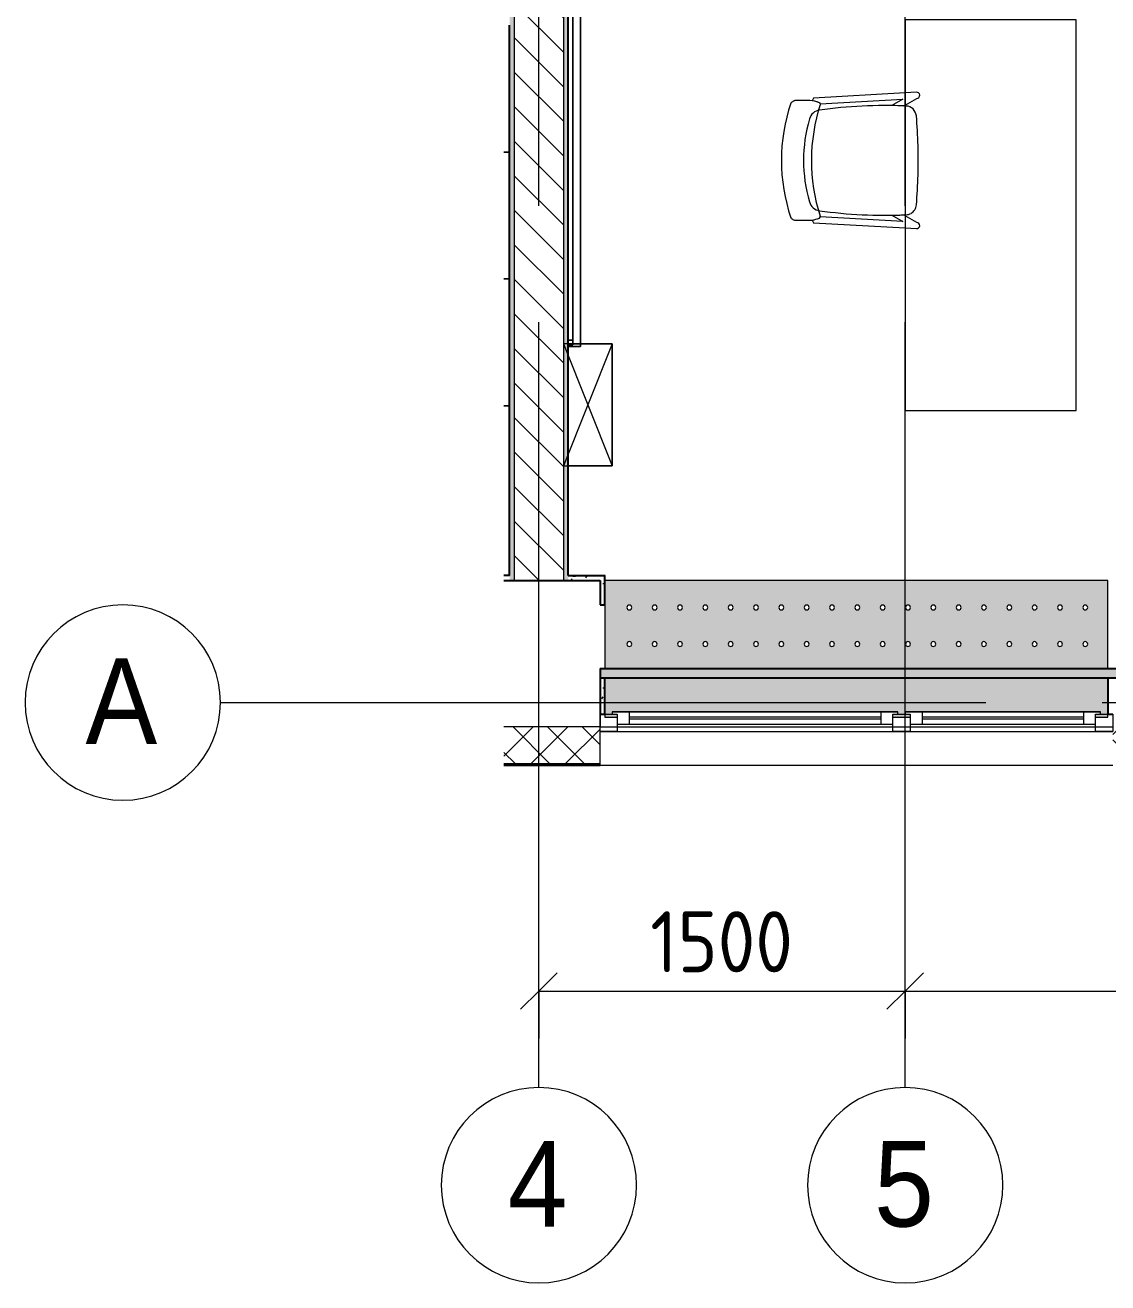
# Model space of a CAD drawing. Header units: millimetres. Extents: x 10406 to 76706, y -2377 to 12445.
# Drawn here: x 10406 to 14840, y -2377 to 2775 of the extents above; entities that cross this region are included whole.
import ezdxf

# ---------------------------------------------------------------- set-up
doc = ezdxf.new("R2010")
doc.units = ezdxf.units.MM
doc.linetypes.add('Осевая', pattern=[3175, 635, -476.25, 1587.5, -476.25])
for name, color, linetype, lineweight in [('A-ANNO-DIMS', 7, 'Continuous', 9), ('A-ANNO-DIMS-100', 7, 'Continuous', 9), ('A-GLAZ', 7, 'Continuous', 9), ('A-GLAZ-1', 7, 'Continuous', 13), ('A-WALL', 7, 'Continuous', 9), ('I-FURN', 7, 'Continuous', 9), ('I-WALL', 7, 'Continuous', 9), ('Знаки', 7, 'Continuous', 9), ('Оси', 7, 'Continuous', 9), ('Оси-1', 7, 'Continuous', 20), ('Оси-2', 7, 'Осевая', 9)]:
    doc.layers.add(name, color=color, linetype=linetype, lineweight=lineweight)
for name, color, linetype, lineweight, true_color in [('A-WALL-1', 7, 'Continuous', 25, 0x3c3c3c), ('A-WALL-2', 7, 'Continuous', 13, 0x3c3c3c), ('A-WALL-FNSH-1', 7, 'Continuous', 13, 0x3c3c3c), ('A-WALL-FNSH-2', 7, 'Continuous', 9, 0x3c3c3c), ('I-FURN-1', 7, 'Continuous', 9, 0xaaaaaa), ('I-FURN-2', 7, 'Continuous', 9, 0xf0f0f0)]:
    doc.layers.add(name, color=color, linetype=linetype, lineweight=lineweight, true_color=true_color)
doc.styles.add('Arial', font='arial.ttf', dxfattribs={"width": 0.9, "height": 350})
doc.styles.add('ISOCPEUR', font='isocpeur.ttf', dxfattribs={"width": 0.9, "height": 250})
doc.dimstyles.new('ISO-2_5_0_9К_БОЛЬШОЙ', dxfattribs={"dimscale": 304.8, "dimtxt": 248.995294, "dimasz": 0.492126, "dimexe": 0.393701, "dimexo": 0.984252, "dimgap": 0, "dimtad": 1, "dimdec": 0, "dimrnd": 10, "dimzin": 0, "dimdsep": 46, "dimtxsty": 'ISOCPEUR', "dimblk1": 'OBLIQUE', "dimblk2": 'OBLIQUE', "dimsah": 1, "dimcen": 0.09, "dimdle": 0.393701, "dimazin": 0, "dimtfac": 1, "dimtdec": 4, "dimtix": 1, "dimtmove": 0, "dimatfit": 3, "dimfxl": 1, "dimtvp": 1, "dimtolj": 1, "dimtzin": 0, "dimarcsym": 2})
pattern_1 = [(0, (0, 0), (121.92, 30.48), [10.058, -81.382, 10.058, -81.382, -487.68]), (0, (0, 0), (121.92, 30.48), [-182.88, 10.058, -172.822, 10.058, -81.382, -213.36]), (0, (0, 0), (121.92, 30.48), [-457.2, 10.058, -50.902, 10.058, -142.342]), (120, (45.72, 15.24), (-87.356454, 90.345817), [10.058, -81.382, 10.058, -81.382, -487.68]), (120, (45.72, 15.24), (-87.356454, 90.345817), [-182.88, 10.058, -172.822, 10.058, -81.382, -213.36]), (120, (45.72, 15.24), (-87.356454, 90.345817), [-457.2, 10.058, -50.902, 10.058, -142.342]), (240, (60.96, 76.2), (-34.563546, -120.825817), [10.058, -81.382, 10.058, -81.382, -487.68]), (240, (60.96, 76.2), (-34.563546, -120.825817), [-182.88, 10.058, -172.822, 10.058, -81.382, -213.36]), (240, (60.96, 76.2), (-34.563546, -120.825817), [-457.2, 10.058, -50.902, 10.058, -142.342])]

# ---------------------------------------------------------------- blocks, each defined once
blk = doc.blocks.new('120_Окно_СКБ_2Ст - 120_Окно_СКБ_2Ст 2100х2500 _мал створка СЛЕВА_-22446485-План разверток пом_3_02_ Этаж 3')
at = {"layer": 'A-GLAZ'}
for p, q in [((1050, -57), (-1050, -57)), ((-930, -107), (-270, -107)), ((-270, -117), (-930, -117)), ((-100, -107), (930, -107)), ((930, -117), (-100, -117))]:
    blk.add_line(p, q, dxfattribs=at)
at = {"layer": 'A-GLAZ-1'}
for p, q in [((-1050, -127), (-1050, -57)), ((-1050, -57), (-980, -57)), ((-980, -57), (-980, -127)), ((-220, -87), (-980, -87)), ((-980, -87), (-980, -127)), ((-930, -137), (-930, -87)), ((-270, -137), (-270, -87)), ((-220, -127), (-220, -57)), ((-220, -57), (-150, -57)), ((-220, -127), (-220, -87)), ((-150, -57), (-150, -127)), ((980, -87), (-150, -87)), ((-150, -87), (-150, -127)), ((-100, -137), (-100, -87)), ((930, -137), (930, -87)), ((980, -127), (980, -57)), ((980, -57), (1050, -57)), ((980, -127), (980, -87)), ((1050, -57), (1050, -127)), ((-980, -127), (-1050, -127)), ((-980, -127), (-1000, -127)), ((-1000, -127), (-1000, -137)), ((-1000, -137), (-200, -137)), ((-200, -137), (-1000, -137)), ((-150, -127), (-220, -127)), ((-200, -127), (-220, -127)), ((-200, -137), (-200, -127)), ((-150, -127), (-170, -127)), ((-170, -127), (-170, -137)), ((-170, -137), (1000, -137)), ((1000, -137), (-170, -137)), ((1050, -127), (980, -127)), ((1000, -127), (980, -127)), ((1000, -137), (1000, -127))]:
    blk.add_line(p, q, dxfattribs=at)
blk = doc.blocks.new('Chair_1 noor 78578 - 1_4-25422005-План разверток пом_3_02_ Этаж 3')
at = {"layer": 'I-FURN'}
for p, q in [((-130.5, 405.7), (-130.5, 344.8)), ((359.1, 344.8), (359.1, 405.7)), ((-141.2, 329.7), (-162.5, -46)), ((391.1, -46), (369.8, 329.7)), ((-136.5, -37.1), (-117.3, 302)), ((345.9, 302), (365.1, -37.1)), ((-110.2, 8.6), (-136.5, -37.1)), ((365.1, -37.1), (338.8, 8.6)), ((-162.5, -46), (-165.1, -92)), ((-139.7, -93.5), (-112.3, -46)), ((-112.3, -46), (-108.8, -39.9)), ((337.4, -39.9), (340.9, -46)), ((340.9, -46), (368.3, -93.5)), ((393.7, -92), (391.1, -46))]:
    blk.add_line(p, q, dxfattribs=at)
for centre, radius, start, end in [((114.3, -271.9), 732.8, 71.3174, 108.6833), ((114.3, -239.2), 609.6, 73.8265, 106.1735), ((114.3, -279.3), 660.4, 111.7, 112.7563), ((-37.4, 344.8), 93.1, 180, 204.9864), ((-37.4, 344.8), 93.1, 186.4785, 204.9864), ((114.3, -408), 746, 71.9445, 107.8276), ((-41.4, 297.5), 50.8, 106.1735, 171.9659), ((270, 297.5), 50.8, 8.0341, 73.8265), ((266, 344.8), 93.1, 334.477, 360), ((266, 344.8), 93.1, 335.0136, 353.5215), ((114.3, -279.3), 660.4, 67.2437, 68.3), ((-116, 308.2), 6.35, 204.9864, 258.4091), ((-116, 308.2), 6.35, 204.9864, 287.8276), ((1798.9, 37.7), 1909.3, 171.9659, 182.5127), ((-1570.3, 37.7), 1909.3, 357.4873, 8.0341), ((344.3, 307.4), 6.35, 281.4186, 334.477), ((344.6, 308.2), 6.35, 281.5909, 335.0136), ((1798.9, 37.7), 1909.3, 180.8761, 182.3307), ((-1570.3, 37.7), 1909.3, 357.6693, 359.1239), ((1798.9, 37.7), 1909.3, 182.5127, 182.6261), ((-64, -47.7), 44.5, 182.6261, 210.1144), ((292.6, -47.7), 44.4, 275.9396, 357.3739), ((-1570.3, 37.7), 1909.3, 357.3739, 357.4873), ((-152.4, -92.7), 12.7, 176.75, 266.75), ((-152.4, -92.7), 12.7, 266.75, 356.75), ((-64, -47.7), 44.4, 210.1144, 223.8586), ((-64, -47.7), 44.4, 223.8586, 237.6028), ((-64, -47.7), 44.4, 237.6028, 251.347), ((-64, -47.7), 44.4, 251.347, 265.0912), ((114.8, 2033.8), 2133.6, 265.0912, 271.6334), ((114.8, 2033.8), 2133.6, 271.6334, 274.9044), ((381, -92.7), 12.7, 183.25, 3.25)]:
    blk.add_arc(centre, radius, start, end, dxfattribs=at)
for points in [[(-120.4, 422.3), (-122, 420.8), (-124.7, 417.8), (-127.8, 413.5), (-129.8, 409.4), (-130.4, 406.9), (-130.5, 405.7)], [(359.1, 405.7), (359, 406.9), (358.4, 409.4), (356.4, 413.5), (353.3, 417.8), (350.6, 420.8), (349, 422.3)]]:
    blk.add_open_spline(points, degree=3, dxfattribs=at)
blk = doc.blocks.new('Стол базовый прямоугольный - 1_3-25460678-План разверток пом_3_02_ Этаж 3')
at = {"layer": 'I-FURN-2'}
for p, q in [((800, 350), (-800, 350)), ((-800, 350), (-800, -350)), ((800, -350), (800, 350)), ((-800, -350), (800, -350))]:
    blk.add_line(p, q, dxfattribs=at)
blk = doc.blocks.new('Шкаф параметрический - 1_5а-25565868-План разверток пом_3_02_ Этаж 3')
at = {"layer": 'I-FURN-2'}
for p, q in [((0, 0), (500, 200)), ((0, 200), (500, 0)), ((500, 200), (0, 200)), ((0, 200), (0, 39.3)), ((0, 70), (0, 200)), ((0, 200), (500, 200)), ((500, 0), (500, 200)), ((500, 200), (500, 20)), ((0, 39.3), (0, 70)), ((0, 39.3), (0, 19.3)), ((0, 20), (0, 39.3)), ((0, 19.3), (0, 0)), ((0, 0), (500, 0))]:
    blk.add_line(p, q, dxfattribs=at)
blk = doc.blocks.new('Зеркало обычное - Доска-29329998-План разверток пом_3_02_ Этаж 3')
at = {"layer": 'I-FURN'}
h = blk.add_hatch(dxfattribs=at)
h.set_pattern_fill('FP_7', color=256, style=0, pattern_type=2)
h.set_pattern_definition([(45, (50, 50), (-199.9995, 0), [141.421, -141.421]), (45, (100, 50), (-199.9995, 0), [70.711, -212.132]), (45, (50, 100), (-199.9995, 0), [70.711, -212.132])])
h.paths.add_polyline_path([(-2005, 40), (2005, 40), (2005, 60), (-2005, 60)])
at = {"layer": 'I-FURN-2'}
for p, q in [((2025, 60), (-2025, 60)), ((-2025, 60), (-2025, 40)), ((-2025, 40), (-2025, 59.3)), ((2005, 60), (-2005, 60)), ((-2005, 60), (-2005, 40)), ((2005, 60), (-2005, 60)), ((-2005, 40), (-2005, 60)), ((-2005, 40), (-2005, 59.3)), ((-2005, 40), (-2005, 59.3)), ((2005, 40), (2005, 60)), ((2005, 60), (2005, 40)), ((2005, 59.3), (2005, 40)), ((2005, 40), (2005, 59.3)), ((2025, 40), (2025, 60)), ((2025, 59.3), (2025, 40)), ((-2025, 40), (2025, 40)), ((-2020, 40), (-2025, 40)), ((-2005, 40), (-2020, 40)), ((-2005, 40), (2005, 40)), ((2005, 40), (-2005, 40)), ((2005, 40), (-2005, 40)), ((-2005, 40), (2005, 40)), ((2005, 40), (-2005, 40)), ((2025, 40), (2005, 40))]:
    blk.add_line(p, q, dxfattribs=at)
blk = doc.blocks.new('шкаф 1_112 - шкаф 1_112-31117176-План разверток пом_3_02_ Этаж 3')
at = {"layer": 'I-FURN-2'}
for p, q in [((0, 1735), (0, 2255)), ((0, 1), (0, 2254.1)), ((0, 2254.1), (0, 1735)), ((0, 1735), (-23.6, 1735)), ((-23.6, 1735), (0, 1735)), ((0, 1735), (-23.6, 1735)), ((0, 1735), (-23.6, 1735)), ((-23.6, 1735), (0, 1735)), ((0, 1215), (0, 1735)), ((0, 1735), (0, 1215)), ((0, 1215), (-23.6, 1215)), ((0, 1215), (-23.6, 1215)), ((-23.6, 1215), (0, 1215)), ((-23.6, 1215), (0, 1215)), ((0, 1215), (-23.6, 1215)), ((0, 695), (0, 1215)), ((0, 1215), (0, 695)), ((0, 695), (-23.6, 695)), ((-23.6, 695), (0, 695)), ((0, 695), (-23.6, 695)), ((0, 695), (-23.6, 695)), ((-23.6, 695), (0, 695)), ((0, 0), (0, 695)), ((0, 695), (0, 1)), ((-23.6, 0), (0, 0)), ((-23.6, 0), (0, 0)), ((0, 0), (-23.6, 0))]:
    blk.add_line(p, q, dxfattribs=at)
blk = doc.blocks.new('Зашивка радиатора_ с перфорацией М5 - Зашивка радиатора_ с перфорацией М5-30945411-План разверток пом_3_02_ Этаж 3')
at = {"layer": 'Знаки'}
h = blk.add_hatch(color=256, dxfattribs=at)
h.paths.add_polyline_path([(1700, 380), (1700, 368), (1720, 368), (1719, 358), (550, 358), (550, 368), (570, 368), (570, 380), (500, 380), (500, 368), (520, 368), (520, 358), (-280, 358.5), (-280, 368), (-260, 368), (-260, 380), (-310, 380), (-310, 220), (1750, 220), (1750, 380), (1720, 380)])
h.paths.add_polyline_path([(-101.3, 180), (-310, 180), (-310, -179.9), (1750, -179.9), (1750, 180), (-33.3, 180)])
h.paths.add_polyline_path([(1235, 90.4), (1240, 89), (1243.7, 85.4), (1245, 80.4), (1243.7, 75.4), (1240, 71.7), (1235, 70.4), (1230, 71.7), (1226.3, 75.4), (1225, 80.4), (1226.3, 85.4), (1230, 89), (1232.4, 90)])
h.paths.add_polyline_path([(1027.5, 90.4), (1032.5, 89), (1036.2, 85.4), (1037.5, 80.4), (1036.2, 75.4), (1032.5, 71.7), (1027.5, 70.4), (1022.5, 71.7), (1018.8, 75.4), (1017.5, 80.4), (1018.8, 85.4), (1022.5, 89), (1024.9, 90)])
h.paths.add_polyline_path([(1546.2, 90.4), (1551.2, 89), (1554.9, 85.4), (1556.2, 80.4), (1554.9, 75.4), (1551.2, 71.7), (1546.2, 70.4), (1541.2, 71.7), (1537.6, 75.4), (1536.2, 80.4), (1537.6, 85.4), (1541.2, 89), (1543.7, 90)])
h.paths.add_polyline_path([(923.7, 90.4), (928.7, 89), (932.4, 85.4), (933.7, 80.4), (932.4, 75.4), (928.7, 71.7), (923.7, 70.4), (918.7, 71.7), (915.1, 75.4), (913.7, 80.4), (915.1, 85.4), (918.7, 89), (921.9, 90.1)])
h.paths.add_polyline_path([(1338.7, 90.4), (1343.7, 89), (1347.4, 85.4), (1348.7, 80.4), (1347.4, 75.4), (1343.7, 71.7), (1338.7, 70.4), (1333.7, 71.7), (1330.1, 75.4), (1328.7, 80.4), (1330.1, 85.4), (1333.7, 89), (1336.2, 90)])
h.paths.add_polyline_path([(1131.2, 90.4), (1136.2, 89), (1139.9, 85.4), (1141.2, 80.4), (1139.9, 75.4), (1136.2, 71.7), (1131.2, 70.4), (1126.2, 71.7), (1122.6, 75.4), (1121.2, 80.4), (1122.6, 85.4), (1126.2, 89), (1128.7, 90)])
h.paths.add_polyline_path([(1442.5, 90.4), (1447.5, 89), (1451.2, 85.4), (1452.5, 80.4), (1451.2, 75.4), (1447.5, 71.7), (1442.5, 70.4), (1437.5, 71.7), (1433.8, 75.4), (1432.5, 80.4), (1433.8, 85.4), (1437.5, 89), (1439.9, 90)])
h.paths.add_polyline_path([(1650, 90.4), (1655, 89), (1658.7, 85.4), (1660, 80.4), (1658.7, 75.4), (1655, 71.7), (1650, 70.4), (1645, 71.7), (1641.3, 75.4), (1640, 80.4), (1641.3, 85.4), (1645, 89), (1647.4, 90)])
h.paths.add_polyline_path([(820, 90.4), (825, 89), (828.7, 85.4), (830, 80.4), (828.7, 75.4), (825, 71.7), (820, 70.4), (815, 71.7), (811.3, 75.4), (810, 80.4), (811.3, 85.4), (815, 89), (817.4, 90)])
h.paths.add_polyline_path([(93.7, 90.4), (98.7, 89), (102.4, 85.4), (103.7, 80.4), (102.4, 75.4), (98.7, 71.7), (93.7, 70.4), (88.7, 71.7), (85.1, 75.4), (83.7, 80.4), (85.1, 85.4), (88.7, 89), (91.2, 90)])
h.paths.add_polyline_path([(716.2, 90.4), (721.2, 89), (724.9, 85.4), (726.2, 80.4), (724.9, 75.4), (721.2, 71.7), (716.2, 70.4), (711.2, 71.7), (707.6, 75.4), (706.2, 80.4), (707.6, 85.4), (711.2, 89), (713.7, 90)])
h.paths.add_polyline_path([(612.5, 90.4), (617.5, 89), (621.2, 85.4), (622.5, 80.4), (621.2, 75.4), (617.5, 71.7), (612.5, 70.4), (607.5, 71.7), (603.8, 75.4), (602.5, 80.4), (603.8, 85.4), (607.5, 89), (609.9, 90)])
h.paths.add_polyline_path([(508.7, 90.4), (513.7, 89), (517.4, 85.4), (518.7, 80.4), (517.4, 75.4), (513.7, 71.7), (508.7, 70.4), (503.7, 71.7), (500.1, 75.4), (498.7, 80.4), (500.1, 85.4), (503.7, 89), (506.2, 90)])
h.paths.add_polyline_path([(-113.8, 90.4), (-108.8, 89), (-105.1, 85.4), (-103.8, 80.4), (-105.1, 75.4), (-108.8, 71.7), (-113.8, 70.4), (-118.8, 71.7), (-122.4, 75.4), (-123.8, 80.4), (-122.4, 85.4), (-118.8, 89), (-116.3, 90)])
h.paths.add_polyline_path([(301.2, 90.4), (306.2, 89), (309.9, 85.4), (311.2, 80.4), (309.9, 75.4), (306.2, 71.7), (301.2, 70.4), (296.2, 71.7), (292.6, 75.4), (291.2, 80.4), (292.6, 85.4), (296.2, 89), (298.7, 90)])
h.paths.add_polyline_path([(-10, 90.4), (-5, 89), (-1.3, 85.4), (0, 80.4), (-1.3, 75.4), (-5, 71.7), (-10, 70.4), (-15, 71.7), (-18.7, 75.4), (-20, 80.4), (-18.7, 85.4), (-15, 89), (-12.6, 90)])
h.paths.add_polyline_path([(-217.5, 90.4), (-212.5, 89), (-208.8, 85.4), (-207.5, 80.4), (-208.8, 75.4), (-212.5, 71.7), (-217.5, 70.4), (-222.5, 71.7), (-226.2, 75.4), (-227.5, 80.4), (-226.2, 85.4), (-222.5, 89), (-220.1, 90)])
h.paths.add_polyline_path([(197.5, 90.4), (202.5, 89), (206.2, 85.4), (207.5, 80.4), (206.2, 75.4), (202.5, 71.7), (197.5, 70.4), (192.5, 71.7), (188.8, 75.4), (187.5, 80.4), (188.8, 85.4), (192.5, 89), (194.9, 90)])
h.paths.add_polyline_path([(405, 90.4), (410, 89), (413.7, 85.4), (415, 80.4), (413.7, 75.4), (410, 71.7), (405, 70.4), (400, 71.7), (396.3, 75.4), (395, 80.4), (396.3, 85.4), (400, 89), (402.4, 90)])
h.paths.add_polyline_path([(1338.7, -59.6), (1343.7, -61), (1347.4, -64.6), (1348.7, -69.6), (1347.4, -74.6), (1343.7, -78.3), (1338.7, -79.6), (1333.7, -78.3), (1329.9, -74.2), (1328.7, -69.6), (1330.1, -64.6), (1333.7, -61), (1336.2, -60)])
h.paths.add_polyline_path([(1131.2, -59.6), (1136.2, -61), (1139.9, -64.6), (1141.2, -69.6), (1139.9, -74.6), (1136.2, -78.3), (1131.2, -79.6), (1126.2, -78.3), (1122.4, -74.2), (1121.2, -69.6), (1122.6, -64.6), (1126.2, -61), (1128.7, -60)])
h.paths.add_polyline_path([(716.2, -59.6), (721.2, -61), (724.9, -64.6), (726.2, -69.6), (724.9, -74.6), (721.2, -78.3), (716.2, -79.6), (711.2, -78.3), (707.4, -74.2), (706.2, -69.6), (707.6, -64.6), (711.2, -61), (713.7, -60)])
h.paths.add_polyline_path([(1235, -59.6), (1240, -61), (1243.7, -64.6), (1245, -69.6), (1243.7, -74.6), (1240, -78.3), (1235, -79.6), (1230, -78.3), (1226.2, -74.2), (1225, -69.6), (1226.3, -64.6), (1230, -61), (1232.4, -60)])
h.paths.add_polyline_path([(1027.5, -59.6), (1032.5, -61), (1036.2, -64.6), (1037.5, -69.6), (1036.2, -74.6), (1032.5, -78.3), (1027.5, -79.6), (1022.5, -78.3), (1018.7, -74.2), (1017.5, -69.6), (1018.8, -64.6), (1022.5, -61), (1024.9, -60)])
h.paths.add_polyline_path([(1650, -59.6), (1655, -61), (1658.7, -64.6), (1660, -69.6), (1658.7, -74.6), (1655, -78.3), (1650, -79.6), (1645, -78.3), (1641.2, -74.2), (1640, -69.6), (1641.3, -64.6), (1645, -61), (1647.4, -60)])
h.paths.add_polyline_path([(1442.5, -59.6), (1447.5, -61), (1451.2, -64.6), (1452.5, -69.6), (1451.2, -74.6), (1447.5, -78.3), (1442.5, -79.6), (1437.5, -78.3), (1433.7, -74.2), (1432.5, -69.6), (1433.8, -64.6), (1437.5, -61), (1439.9, -60)])
h.paths.add_polyline_path([(1546.2, -59.6), (1551.2, -61), (1554.9, -64.6), (1556.2, -69.6), (1554.9, -74.6), (1551.2, -78.3), (1546.2, -79.6), (1541.2, -78.3), (1537.4, -74.2), (1536.2, -69.6), (1537.6, -64.6), (1541.2, -61), (1543.7, -60)])
h.paths.add_polyline_path([(820, -59.6), (825, -61), (828.7, -64.6), (830, -69.6), (828.7, -74.6), (825, -78.3), (820, -79.6), (815, -78.3), (811.2, -74.2), (810, -69.6), (811.3, -64.6), (815, -61), (817.4, -60)])
h.paths.add_polyline_path([(923.7, -59.6), (928.7, -61), (932.4, -64.6), (933.7, -69.6), (932.4, -74.6), (928.7, -78.3), (923.7, -79.6), (918.7, -78.3), (914.9, -74.2), (913.7, -69.6), (915.1, -64.6), (918.7, -61), (921.2, -60)])
h.paths.add_polyline_path([(301.2, -59.6), (306.2, -61), (309.9, -64.6), (311.2, -69.6), (309.9, -74.6), (306.2, -78.3), (301.2, -79.6), (296.2, -78.3), (292.4, -74.2), (291.2, -69.6), (292.6, -64.6), (296.2, -61), (298.7, -60)])
h.paths.add_polyline_path([(612.5, -59.6), (617.5, -61), (621.2, -64.6), (622.5, -69.6), (621.2, -74.6), (617.5, -78.3), (612.5, -79.6), (607.5, -78.3), (603.7, -74.2), (602.5, -69.6), (603.8, -64.6), (607.5, -61), (609.9, -60)])
h.paths.add_polyline_path([(-113.8, -59.6), (-108.8, -61), (-105.1, -64.6), (-103.8, -69.6), (-105.1, -74.6), (-108.8, -78.3), (-113.8, -79.6), (-118.8, -78.3), (-122.4, -74.6), (-123.8, -69.6), (-122.4, -64.6), (-118.8, -61), (-116.3, -60)])
h.paths.add_polyline_path([(508.7, -59.6), (513.7, -61), (517.4, -64.6), (518.7, -69.6), (517.4, -74.6), (513.7, -78.3), (508.7, -79.6), (503.7, -78.3), (499.9, -74.2), (498.7, -69.6), (500.1, -64.6), (503.7, -61), (506.2, -60)])
h.paths.add_polyline_path([(-217.5, -59.6), (-212.5, -61), (-208.8, -64.6), (-207.5, -69.6), (-208.8, -74.6), (-212.5, -78.3), (-217.5, -79.6), (-222.5, -78.3), (-226.2, -74.6), (-227.5, -69.6), (-226.2, -64.6), (-222.5, -61), (-220.1, -60)])
h.paths.add_polyline_path([(405, -59.6), (410, -61), (413.7, -64.6), (415, -69.6), (413.7, -74.6), (410, -78.3), (405, -79.6), (400, -78.3), (396.2, -74.2), (395, -69.6), (396.3, -64.6), (400, -61), (402.4, -60)])
h.paths.add_polyline_path([(93.7, -59.6), (98.7, -61), (102.4, -64.6), (103.7, -69.6), (102.4, -74.6), (98.7, -78.3), (93.7, -79.6), (88.7, -78.3), (84.9, -74.2), (83.7, -69.6), (85.1, -64.6), (88.7, -61), (91.2, -60)])
h.paths.add_polyline_path([(-10, -59.6), (-5, -61), (-1.3, -64.6), (0, -69.6), (-1.3, -74.6), (-5, -78.3), (-10, -79.6), (-15, -78.3), (-18.8, -74.2), (-20, -69.6), (-18.7, -64.6), (-15, -61), (-12.6, -60)])
h.paths.add_polyline_path([(197.5, -59.6), (202.5, -61), (206.2, -64.6), (207.5, -69.6), (206.2, -74.6), (202.5, -78.3), (197.5, -79.6), (192.5, -78.3), (188.7, -74.2), (187.5, -69.6), (188.8, -64.6), (192.5, -61), (194.9, -60)])
for p, q in [((-260, 380), (-310, 380)), ((-310, 380), (-310, 368)), ((570, 380), (500, 380)), ((1750, 380), (1700, 380)), ((1750, 368), (1750, 380)), ((-310, 180), (-310, -179.9)), ((1750, -80), (1750, 180)), ((-310, -179.9), (1750, -179.9))]:
    blk.add_line(p, q, dxfattribs=at)
for centre, start, end in [((-217.5, 80.4), 0, 180), ((-217.5, 80.4), 180, 0), ((-113.8, 80.4), 0, 180), ((-113.8, 80.4), 180, 0), ((-10, 80.4), 0, 180), ((-10, 80.4), 180, 360), ((93.7, 80.4), 0, 180), ((93.7, 80.4), 180, 0), ((197.5, 80.4), 0, 180), ((197.5, 80.4), 180, 0), ((301.2, 80.4), 0, 180), ((301.2, 80.4), 180, 0), ((405, 80.4), 0, 180), ((405, 80.4), 180, 0), ((508.7, 80.4), 0, 180), ((508.7, 80.4), 180, 0), ((612.5, 80.4), 0, 180), ((612.5, 80.4), 180, 0), ((716.2, 80.4), 0, 180), ((716.2, 80.4), 180, 0), ((820, 80.4), 0, 180), ((820, 80.4), 180, 0), ((923.7, 80.4), 0, 180), ((923.7, 80.4), 180, 360), ((1027.5, 80.4), 0, 180), ((1027.5, 80.4), 180, 0), ((1131.2, 80.4), 0, 180), ((1131.2, 80.4), 180, 360), ((1235, 80.4), 0, 180), ((1235, 80.4), 180, 0), ((1338.7, 80.4), 0, 180), ((1338.7, 80.4), 180, 0), ((1442.5, 80.4), 0, 180), ((1442.5, 80.4), 180, 360), ((1546.2, 80.4), 0, 180), ((1546.2, 80.4), 180, 0), ((1650, 80.4), 0, 180), ((1650, 80.4), 180, 360), ((-217.5, -69.6), 0, 180), ((-217.5, -69.6), 180, 0), ((-113.8, -69.6), 0, 180), ((-113.8, -69.6), 180, 0), ((-10, -69.6), 0, 180), ((-10, -69.6), 180, 0), ((93.7, -69.6), 0, 180), ((93.7, -69.6), 180, 0), ((197.5, -69.6), 0, 180), ((197.5, -69.6), 180, 0), ((301.2, -69.6), 0, 180), ((301.2, -69.6), 180, 0), ((405, -69.6), 0, 180), ((405, -69.6), 180, 0), ((508.7, -69.6), 0, 180), ((508.7, -69.6), 180, 0), ((612.5, -69.6), 0, 180), ((612.5, -69.6), 180, 0), ((716.2, -69.6), 0, 180), ((716.2, -69.6), 180, 0), ((820, -69.6), 0, 180), ((820, -69.6), 180, 0), ((923.7, -69.6), 0, 180), ((923.7, -69.6), 180, 0), ((1027.5, -69.6), 0, 180), ((1027.5, -69.6), 180, 0), ((1131.2, -69.6), 0, 180), ((1131.2, -69.6), 180, 0), ((1235, -69.6), 0, 180), ((1235, -69.6), 180, 0), ((1338.7, -69.6), 0, 180), ((1338.7, -69.6), 180, 0), ((1442.5, -69.6), 0, 180), ((1442.5, -69.6), 180, 0), ((1546.2, -69.6), 0, 180), ((1546.2, -69.6), 180, 0), ((1650, -69.6), 0, 180), ((1650, -69.6), 180, 0)]:
    blk.add_arc(centre, 10, start, end, dxfattribs=at)
blk = doc.blocks.new('Ось сетки - D8-29747960-План разверток пом_3_02_ Этаж 3')
at = {"layer": 'Оси-1'}
for start, end in [(360, 180), (180, 360)]:
    blk.add_arc((0, 0), 4, start, end, dxfattribs=at)
blk = doc.blocks.new('DIMBLOCK1-План разверток пом_3_02_ Этаж 3')
at = {"layer": 'A-ANNO-DIMS-100'}
for p, q in [((12510, -1375.2), (12510, -1061.3)), ((14010, -1375.2), (14010, -1061.3)), ((12510, -1181.3), (14010, -1181.3)), ((12510, -1181.3), (12510, -1375.2)), ((14010, -1181.3), (14010, -1375.2))]:
    blk.add_line(p, q, dxfattribs=at)
at = {"layer": 'A-ANNO-DIMS-100', "lineweight": 20}
for p, q in [((12510, -1181.3), (12585, -1106.3)), ((14010, -1181.3), (14085, -1106.3)), ((12510, -1181.3), (12435, -1256.3)), ((14010, -1181.3), (13935, -1256.3))]:
    blk.add_line(p, q, dxfattribs=at)
at = {"layer": 'A-ANNO-DIMS-100', "color": 0, "insert": (12965.5, -854.7), "char_height": 250, "width": 706.764, "attachment_point": 1, "line_spacing_factor": 1.149209, "style": 'ISOCPEUR'}
blk.add_mtext('1500', dxfattribs=at)
blk = doc.blocks.new('_Oblique')
at = {"color": 0, "linetype": 'ByBlock', "lineweight": -2}
blk.add_line((-0.5, -0.5), (0.5, 0.5), dxfattribs=at)
blk = doc.blocks.new('DIMBLOCK2-План разверток пом_3_02_ Этаж 3')
at = {"layer": 'A-ANNO-DIMS-100'}
for p, q in [((14010, -1375.2), (14010, -1061.3)), ((17010, -1375.2), (17010, -1061.3)), ((14010, -1181.3), (17010, -1181.3)), ((14010, -1181.3), (14010, -1375.2)), ((17010, -1181.3), (17010, -1375.2))]:
    blk.add_line(p, q, dxfattribs=at)
at = {"layer": 'A-ANNO-DIMS-100', "lineweight": 20}
for p, q in [((14010, -1181.3), (14085, -1106.3)), ((17010, -1181.3), (17085, -1106.3)), ((14010, -1181.3), (13935, -1256.3)), ((17010, -1181.3), (16935, -1256.3))]:
    blk.add_line(p, q, dxfattribs=at)
at = {"layer": 'A-ANNO-DIMS-100', "color": 0, "insert": (15194, -854.7), "char_height": 250, "width": 758.478, "attachment_point": 1, "line_spacing_factor": 1.149209, "style": 'ISOCPEUR'}
blk.add_mtext('3000', dxfattribs=at)

msp = doc.modelspace()

# ---------------------------------------------------------------- hatches: boundary and pattern name
at = {"layer": 'A-WALL'}
h = msp.add_hatch(dxfattribs=at)
h.set_pattern_fill('FP_3', color=256, style=0, pattern_type=2)
h.set_pattern_definition([(45, (0, 0), (-70.71068, 70.71068), []), (135, (0, 0), (-70.71068, -70.71068), [])])
h.paths.add_polyline_path([(25081.5, -250), (25081.5, -100), (24810, -100), (24810, -250)])
h.paths.add_polyline_path([(22697.4, -250), (22710, -250), (22710, -100), (21610, -100), (21610, -250), (21902.7, -250)])
h.paths.add_polyline_path([(20313.3, -250), (20710, -250), (20710, -100), (19360, -100), (19360, -250), (19518.6, -250)])
h.paths.add_polyline_path([(16510, -250), (17260, -250), (17260, -100), (16510, -100)])
h.paths.add_polyline_path([(15545.1, -250), (15610, -250), (15610, -100), (14860, -100), (14860, -250)])
h.paths.add_polyline_path([(12760, -250), (12760, -100), (12366.4, -100), (12366.4, -250)])
at = {"layer": 'I-WALL'}
h = msp.add_hatch(dxfattribs=at)
h.set_pattern_fill('FP_2', color=256, style=0, pattern_type=2)
h.set_pattern_definition([(135, (0, 0), (-70.7107, -70.7107), [])])
h.paths.add_polyline_path([(12410, 500), (12610, 500), (12610, 7700), (12410, 7700), (12410, 715.8)])
h = msp.add_hatch(dxfattribs=at)
h.set_pattern_fill('FP_8', color=256, style=0, pattern_type=2)
h.set_pattern_definition(pattern_1)
h.paths.add_polyline_path([(12610, 500), (12630, 500), (12630, 7280), (12610, 7280), (12610, 715.8)])
h = msp.add_hatch(dxfattribs=at)
h.set_pattern_fill('FP_8', color=256, style=0, pattern_type=2)
h.set_pattern_definition(pattern_1)
h.paths.add_polyline_path([(12390, 500), (12410, 500), (12410, 7050), (12390, 7050), (12390, 520)])
h = msp.add_hatch(dxfattribs=at)
h.set_pattern_fill('FP_8', color=256, style=0, pattern_type=2)
h.set_pattern_definition(pattern_1)
h.paths.add_polyline_path([(12366.4, 500), (12390, 500), (12390, 520), (12366.4, 519.1)])
h = msp.add_hatch(dxfattribs=at)
h.set_pattern_fill('FP_8', color=256, style=0, pattern_type=2)
h.set_pattern_definition(pattern_1)
h.paths.add_polyline_path([(12780, 500), (12780, 520), (12630, 520), (12630, 500), (12763.7, 500)])
h = msp.add_hatch(dxfattribs=at)
h.set_pattern_fill('FP_8', color=256, style=0, pattern_type=2)
h.set_pattern_definition(pattern_1)
h.paths.add_polyline_path([(12780, 400), (12780, 500), (12760, 500), (12760, 400), (12763.7, 400)])
h = msp.add_hatch(dxfattribs=at)
h.set_pattern_fill('FP_8', color=256, style=0, pattern_type=2)
h.set_pattern_definition(pattern_1)
h.paths.add_polyline_path([(16660, 100), (16660, 140), (12760, 140), (12760, 100), (16339.8, 100)])
h = msp.add_hatch(dxfattribs=at)
h.set_pattern_fill('FP_8', color=256, style=0, pattern_type=2)
h.set_pattern_definition(pattern_1)
h.paths.add_polyline_path([(12780, -48), (12780, 100), (12760, 100), (12760, -48)])

# ---------------------------------------------------------------- linework, layer by layer
at = {"layer": 'A-WALL'}
for p, q in [((12610, 7300), (12610, 500)), ((12410, 500), (12410, 7150)), ((12760, -100), (14860, -100)), ((12366.4, -250), (12760, -250)), ((14860, -258), (12760, -258))]:
    msp.add_line(p, q, dxfattribs=at)
at = {"layer": 'A-WALL-1'}
for p, q in [((12630, 520), (12630, 5515)), ((12390, 520), (12390, 2774.1)), ((12390, 520), (12366.4, 520)), ((12630, 520), (12780, 520)), ((12780, 400), (12780, 520)), ((12366.4, 500), (12760, 500)), ((12760, 500), (12760, 400)), ((12760, 400), (12780, 400)), ((12760, 140), (16640, 140)), ((12760, 140), (12760, -48)), ((17280, 100), (12760, 100)), ((12780, -48), (12780, 100)), ((14840, 100), (14840, -48)), ((12760, -48), (12780, -48)), ((14840, -48), (14860, -48))]:
    msp.add_line(p, q, dxfattribs=at)
at = {"layer": 'A-WALL-2'}
for p, q in [((12760, -100), (12366.4, -100)), ((12760, -250), (12760, -100))]:
    msp.add_line(p, q, dxfattribs=at)
at = {"layer": 'A-WALL-FNSH-1'}
for p, q in [((12631, 521), (12631, 7279)), ((12389, 2773.7), (12389, 521.7)), ((12389, 521), (12366.4, 521)), ((12781, 521), (12631, 521)), ((12781, 141), (12781, 521)), ((12780, 400), (12780, 141)), ((12780, 141), (12781, 141)), ((12781, -48), (12781, 100)), ((14839, 100), (14839, -48)), ((12780, -48), (12781, -48)), ((14839, -48), (14840, -48)), ((12366.4, -253), (12760, -253)), ((12760, -253), (12760, -250))]:
    msp.add_line(p, q, dxfattribs=at)
at = {"layer": 'A-WALL-FNSH-2'}
for p, q in [((12760, -258), (12760, -253)), ((12366.4, -258), (12760, -258))]:
    msp.add_line(p, q, dxfattribs=at)
at = {"layer": 'I-FURN-2'}
for p, q in [((12680, 1470), (12680, 5509)), ((12680, 5509), (12680, 1470)), ((12630, 1459), (12680, 1459)), ((12680, 1459), (12630, 1459)), ((12680, 1459), (12680, 1470)), ((12680, 1470), (12680, 1459))]:
    msp.add_line(p, q, dxfattribs=at)
at = {"layer": 'I-WALL'}
msp.add_line((12760, -48), (12760, -100), dxfattribs=at)
at = {"layer": 'Оси'}
for p, q in [((12510, -1576.6), (12510, 923.4)), ((14010, -1576.6), (14010, 923.4)), ((11205.6, 0), (13705.6, 0))]:
    msp.add_line(p, q, dxfattribs=at)
at = {"layer": 'Оси-2'}
for p, q in [((12510, 923.4), (12510, 5421)), ((14010, 923.4), (14010, 5421)), ((13705.6, 0), (22551.7, 0))]:
    msp.add_line(p, q, dxfattribs=at)

# ---------------------------------------------------------------- block references
at = {"layer": 'A-GLAZ', "rotation": 180}
msp.add_blockref('120_Окно_СКБ_2Ст - 120_Окно_СКБ_2Ст 2100х2500 _мал створка СЛЕВА_-22446485-План разверток пом_3_02_ Этаж 3', (13810, -175), dxfattribs=at)
at = {"layer": 'I-FURN-1', "rotation": 90}
msp.add_blockref('Chair_1 noor 78578 - 1_4-25422005-План разверток пом_3_02_ Этаж 3', (13963.9, 2106.3), dxfattribs=at)
at = {"layer": 'I-FURN-2'}
msp.add_blockref('шкаф 1_112 - шкаф 1_112-31117176-План разверток пом_3_02_ Этаж 3', (12390, 520), dxfattribs=at)
for name, p, rotation in [('Зеркало обычное - Доска-29329998-План разверток пом_3_02_ Этаж 3', (12689.3, 3490), 90.00000000000017), ('Стол базовый прямоугольный - 1_3-25460678-План разверток пом_3_02_ Этаж 3', (14359.9, 1996), 270.0000000000001), ('Шкаф параметрический - 1_5а-25565868-План разверток пом_3_02_ Этаж 3', (12610, 1470), 269.9999999999998)]:
    msp.add_blockref(name, p, dxfattribs=dict(at, rotation=rotation))
at = {"layer": 'Знаки', "rotation": 180}
msp.add_blockref('Зашивка радиатора_ с перфорацией М5 - Зашивка радиатора_ с перфорацией М5-30945411-План разверток пом_3_02_ Этаж 3', (14530, 320), dxfattribs=at)
at = {"layer": 'Оси-1', "xscale": 99.99999999999993, "yscale": 99.99999999999993, "zscale": 99.99999999999993, "rotation": 269.9999999999994}
msp.add_blockref('Ось сетки - D8-29747960-План разверток пом_3_02_ Этаж 3', (10805.6, 0), dxfattribs=at)
at = {"layer": 'Оси-1', "xscale": 99.99999999999993, "yscale": 99.99999999999993, "zscale": 99.99999999999993}
for p in [(12510, -1976.6), (14010, -1976.6)]:
    msp.add_blockref('Ось сетки - D8-29747960-План разверток пом_3_02_ Этаж 3', p, dxfattribs=at)

# ---------------------------------------------------------------- texts
at = {"layer": 'Оси', "char_height": 350, "attachment_point": 1, "style": 'Arial'}
for s, insert, width in [('\\fArial|b0|i0|c204|p34|;\\W.9;А', (10652.8, 181), 360.759), ('\\fArial|b0|i0|c204|p34|;\\W.9;4', (12382.5, -1796), 303.038), ('\\fArial|b0|i0|c204|p34|;\\W.9;5', (13882.5, -1796), 303.038)]:
    msp.add_mtext(s, dxfattribs=dict(at, insert=insert, width=width))

# ---------------------------------------------------------------- dimensions: what is measured, and where the dimension line sits
at = {"layer": 'A-ANNO-DIMS'}
for base, p1, p2, override, picture, middle in [((14010, -1181.3), (12510, -1075.2), (14010, -1075.2), {"dimpost": '<>', "dimfxl": 1500}, 'DIMBLOCK1-План разверток пом_3_02_ Этаж 3', (13260, -1056.3)), ((17010, -1181.3), (14010, -1075.2), (17010, -1075.2), {"dimpost": '<>', "dimfxl": 3000}, 'DIMBLOCK2-План разверток пом_3_02_ Этаж 3', (15510, -1056.3))]:
    dim = msp.add_linear_dim(base=base, p1=p1, p2=p2, dimstyle='ISO-2_5_0_9К_БОЛЬШОЙ', override=override, dxfattribs=at)
    dim.commit()
    dim.dimension.update_dxf_attribs({"geometry": picture, "text_midpoint": middle})

doc.saveas('drawing.dxf')
